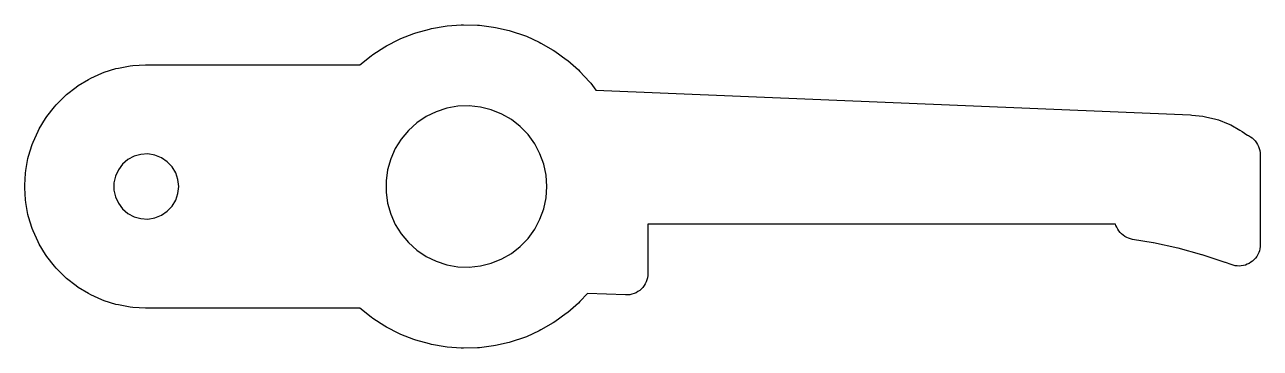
# Model space of a CAD drawing. Header units: millimetres. Extents: x -62.1 to -0.3, y 20.9 to 37.1.
import ezdxf

# ---------------------------------------------------------------- set-up
doc = ezdxf.new("R2010")
doc.units = ezdxf.units.MM
doc.layers.add('CUT', color=1, linetype='Continuous')

msp = doc.modelspace()

# ---------------------------------------------------------------- linework, layer by layer
at = {"layer": 'CUT'}
for points in [[(-59.3974, 23.9678), (-59.5005, 24.039), (-59.9792, 24.414), (-60.0729, 24.4971), (-60.5029, 24.9271), (-60.586, 25.0208), (-60.961, 25.4995), (-61.0322, 25.6026), (-61.3468, 26.123), (-61.405, 26.234), (-61.6546, 26.7885), (-61.699, 26.9056), (-61.8799, 27.4862), (-61.9099, 27.6079), (-62.0195, 28.206), (-62.0346, 28.3304), (-62.0713, 28.9374), (-62.0713, 29.0626), (-62.0346, 29.6696), (-62.0195, 29.794), (-61.9099, 30.3921), (-61.8799, 30.5138), (-61.699, 31.0944), (-61.6546, 31.2115), (-61.405, 31.766), (-61.3468, 31.877), (-61.0322, 32.3974), (-60.961, 32.5005), (-60.586, 32.9792), (-60.5029, 33.0729), (-60.0729, 33.5029), (-59.9792, 33.586), (-59.5005, 33.961), (-59.3974, 34.0322), (-58.877, 34.3468), (-58.766, 34.405), (-58.2115, 34.6546), (-58.0944, 34.699), (-57.5138, 34.8799), (-57.3921, 34.9099), (-56.794, 35.0195), (-56.6696, 35.0346), (-56.0336, 35.0731), (-55.9709, 35.075), (-45.3175, 35.075), (-44.7543, 35.5242), (-44.6703, 35.5846), (-44.081, 35.9651), (-43.9915, 36.0169), (-43.3673, 36.3369), (-43.273, 36.3794), (-42.62, 36.6357), (-42.522, 36.6686), (-41.8467, 36.8586), (-41.7459, 36.8816), (-41.0551, 37.0034), (-40.9525, 37.0163), (-40.253, 37.0687), (-40.1496, 37.0713), (-39.4483, 37.0538), (-39.3452, 37.0461), (-38.6492, 36.9589), (-38.5473, 36.9409), (-37.8634, 36.7848), (-37.7639, 36.7568), (-37.0989, 36.5334), (-37.0026, 36.4956), (-36.3633, 36.2071), (-36.2712, 36.1599), (-35.6637, 35.8092), (-35.5768, 35.7531), (-35.0073, 35.3436), (-34.9264, 35.2791), (-34.4005, 34.815), (-34.3265, 34.7427), (-33.8493, 34.2285), (-33.7829, 34.1493), (-33.5256, 33.8096), (-3.8202, 32.5719), (-3.7525, 32.5669), (-3.1963, 32.5071), (-3.0626, 32.4838), (-2.5496, 32.3593), (-2.4201, 32.3188), (-1.9277, 32.1284), (-1.8046, 32.0713), (-1.3413, 31.8184), (-1.2267, 31.7457), (-0.9961, 31.5772), (-0.9791, 31.5662), (-0.9642, 31.5585), (-0.9149, 31.5366), (-0.8213, 31.4833), (-0.7335, 31.4208), (-0.6525, 31.3499), (-0.5789, 31.2712), (-0.5136, 31.1855), (-0.4571, 31.0938), (-0.4102, 30.9968), (-0.3732, 30.8957), (-0.3464, 30.7913), (-0.3303, 30.6848), (-0.325, 30.5791), (-0.325, 26.1032), (-0.33, 26.0009), (-0.3451, 25.8978), (-0.3701, 25.7967), (-0.4047, 25.6985), (-0.4488, 25.604), (-0.5017, 25.5143), (-0.5631, 25.4301), (-0.6324, 25.3523), (-0.7088, 25.2815), (-0.7918, 25.2185), (-0.8804, 25.1638), (-0.974, 25.1179), (-1.0715, 25.0813), (-1.1721, 25.0543), (-1.2749, 25.0372), (-1.3788, 25.0301), (-1.483, 25.0331), (-1.5863, 25.0462), (-1.688, 25.0692), (-1.7851, 25.1013), (-2.0587, 25.2068), (-2.081, 25.2148), (-3.2238, 25.5896), (-3.2464, 25.5963), (-4.4261, 25.9177), (-4.4489, 25.9232), (-5.6629, 26.1886), (-5.6858, 26.193), (-6.7041, 26.3623), (-6.8039, 26.3838), (-6.9029, 26.4155), (-6.9984, 26.4566), (-7.0894, 26.5068), (-7.1752, 26.5654), (-7.255, 26.6321), (-7.3279, 26.7062), (-7.3933, 26.787), (-7.4506, 26.8737), (-7.4993, 26.9656), (-7.5388, 27.0617), (-7.558, 27.125), (-30.925, 27.125), (-30.925, 24.6613), (-30.9304, 24.555), (-30.9467, 24.448), (-30.9737, 24.3431), (-31.0111, 24.2415), (-31.0585, 24.1441), (-31.1155, 24.052), (-31.1815, 23.9661), (-31.2558, 23.8873), (-31.3376, 23.8164), (-31.4262, 23.754), (-31.5206, 23.7009), (-31.6198, 23.6576), (-31.7229, 23.6244), (-31.8288, 23.6018), (-31.9365, 23.59), (-32.0429, 23.589), (-33.9451, 23.6683), (-34.3265, 23.2573), (-34.4005, 23.185), (-34.9264, 22.7209), (-35.0073, 22.6564), (-35.5768, 22.2469), (-35.6637, 22.1908), (-36.2712, 21.8401), (-36.3633, 21.7929), (-37.0026, 21.5044), (-37.0989, 21.4666), (-37.7639, 21.2432), (-37.8634, 21.2152), (-38.5473, 21.0591), (-38.6492, 21.0411), (-39.3452, 20.9539), (-39.4483, 20.9462), (-40.1496, 20.9287), (-40.253, 20.9313), (-40.9525, 20.9837), (-41.0551, 20.9966), (-41.7459, 21.1184), (-41.8467, 21.1414), (-42.522, 21.3314), (-42.62, 21.3643), (-43.273, 21.6206), (-43.3673, 21.6631), (-43.9915, 21.9831), (-44.081, 22.0349), (-44.6703, 22.4154), (-44.7543, 22.4758), (-45.3175, 22.925), (-55.9709, 22.925), (-56.0336, 22.9269), (-56.6696, 22.9654), (-56.794, 22.9805), (-57.3921, 23.0901), (-57.5138, 23.1201), (-58.0944, 23.301), (-58.2115, 23.3454), (-58.766, 23.595), (-58.877, 23.6532)], [(-36.1311, 30.1094), (-36.3231, 30.637), (-36.5868, 31.1328), (-36.9168, 31.5871), (-37.3069, 31.991), (-37.7494, 32.3367), (-38.2356, 32.6175), (-38.7563, 32.8278), (-39.3011, 32.9637), (-39.8595, 33.0224), (-40.4207, 33.0028), (-40.9737, 32.9053), (-41.5077, 32.7317), (-42.0124, 32.4856), (-42.4779, 32.1716), (-42.8952, 31.7959), (-43.2561, 31.3657), (-43.5537, 30.8895), (-43.7821, 30.3766), (-43.9369, 29.8368), (-44.015, 29.2808), (-44.015, 28.7192), (-43.9369, 28.1632), (-43.7821, 27.6234), (-43.5537, 27.1105), (-43.2561, 26.6343), (-42.8952, 26.2041), (-42.4779, 25.8284), (-42.0124, 25.5144), (-41.5077, 25.2683), (-40.9737, 25.0947), (-40.4207, 24.9972), (-39.8595, 24.9776), (-39.3011, 25.0363), (-38.7563, 25.1722), (-38.2356, 25.3825), (-37.7494, 25.6633), (-37.3069, 26.009), (-36.9168, 26.4129), (-36.5868, 26.8672), (-36.3231, 27.363), (-36.1311, 27.8906), (-36.0144, 28.4399), (-35.9752, 29), (-36.0144, 29.5601)], [(-54.4134, 29.3492), (-54.5256, 29.6821), (-54.7067, 29.9831), (-54.9483, 30.2382), (-55.239, 30.4353), (-55.5654, 30.5653), (-55.912, 30.6222), (-56.2628, 30.6032), (-56.6013, 30.5092), (-56.9117, 30.3446), (-57.1794, 30.1172), (-57.392, 29.8375), (-57.5395, 29.5187), (-57.615, 29.1756), (-57.615, 28.8244), (-57.5395, 28.4813), (-57.392, 28.1625), (-57.1794, 27.8828), (-56.9117, 27.6554), (-56.6013, 27.4908), (-56.2628, 27.3968), (-55.912, 27.3778), (-55.5654, 27.4347), (-55.239, 27.5647), (-54.9483, 27.7618), (-54.7067, 28.0169), (-54.5256, 28.3179), (-54.4134, 28.6508), (-54.3754, 29)]]:
    msp.add_lwpolyline(points, close=True, dxfattribs=at)

doc.saveas('drawing.dxf')
